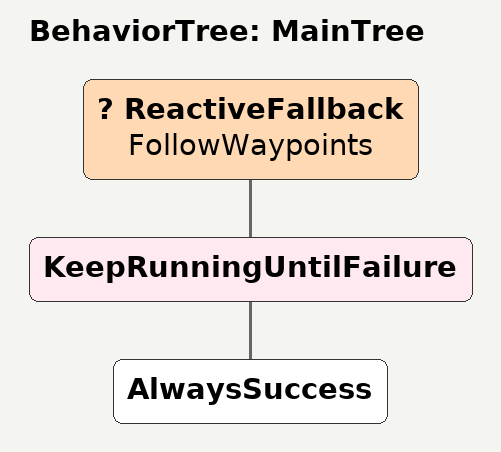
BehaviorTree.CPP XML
<!--
  This Behavior Tree processes each of the given waypoints with NavigateToPose.
-->
<root main_tree_to_execute="MainTree">
  <BehaviorTree ID="MainTree">
    <ReactiveFallback name="FollowWaypoints">
      <KeepRunningUntilFailure>
        <AlwaysSuccess/>
      </KeepRunningUntilFailure>
    </ReactiveFallback>
  </BehaviorTree>
</root>
